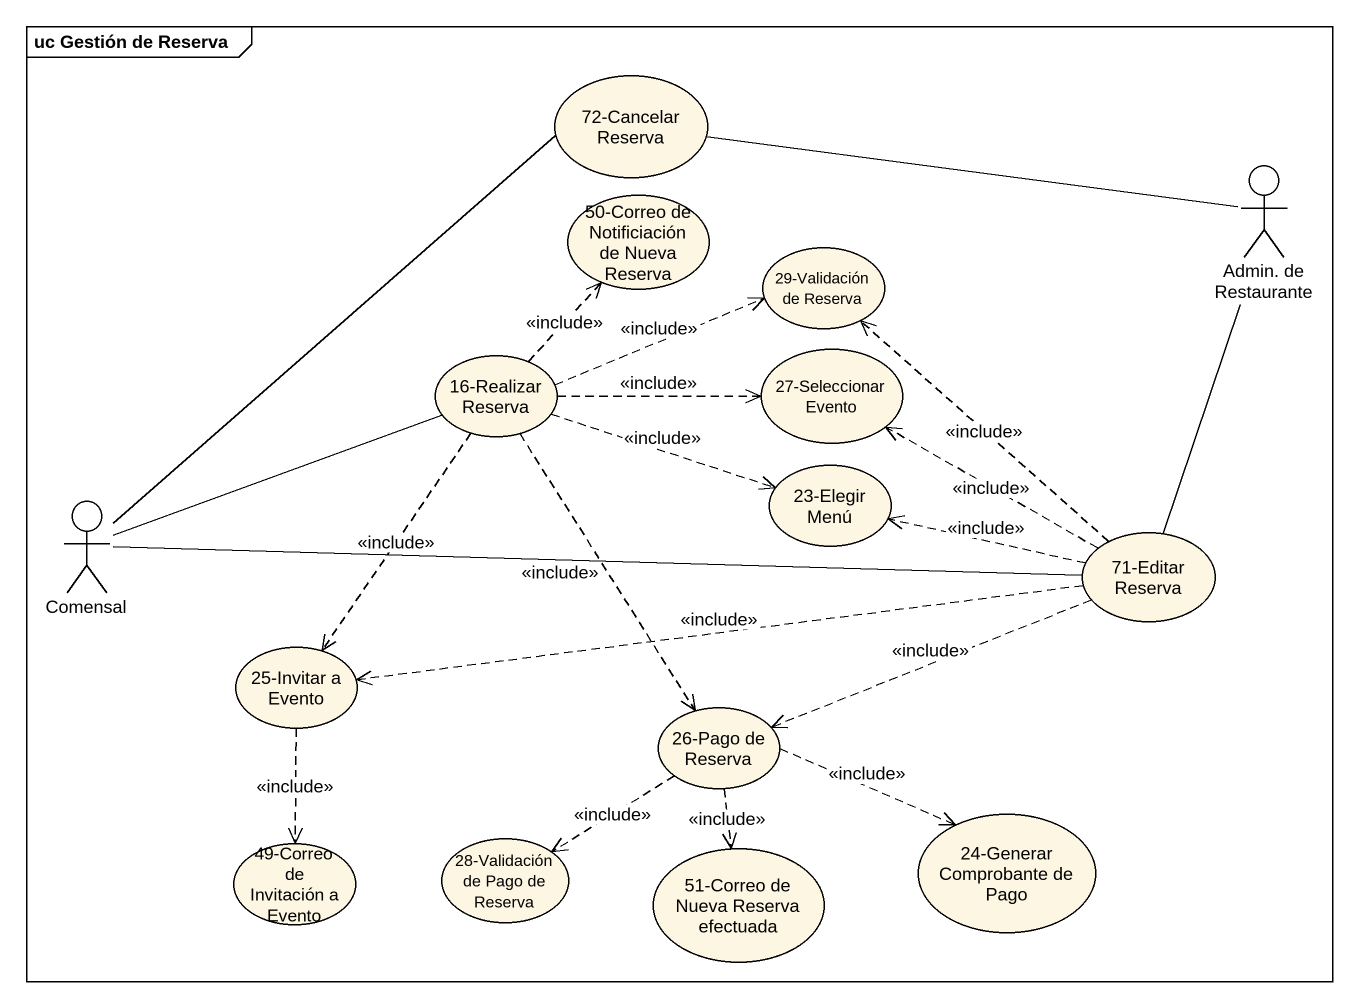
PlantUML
@startuml
mainframe uc Gestión de Reserva
usecase "72-Cancelar Reserva" as u72_Cancelar_Reserva
actor "Admin. de Restaurante" as Admin_de_Restaurante
usecase "50-Correo de Notificiación de Nueva Reserva" as u50_Correo_de_Notificiación
usecase "29-Validación de Reserva" as u29_Validación_de_Reserva
usecase "16-Realizar Reserva" as u16_Realizar_Reserva
usecase "27-Seleccionar Evento" as u27_Seleccionar_Evento
usecase "23-Elegir Menú" as u23_Elegir_Menú
actor Comensal
usecase "71-Editar Reserva" as u71_Editar_Reserva
usecase "25-Invitar a Evento" as u25_Invitar_a_Evento
usecase "26-Pago de Reserva" as u26_Pago_de_Reserva
usecase "28-Validación de Pago de Reserva" as u28_Validación_de_Pago_de
usecase "24-Generar Comprobante de Pago" as u24_Generar_Comprobante_de
usecase "49-Correo de Invitación a Evento" as u49_Correo_de_Invitación_a
usecase "51-Correo de Nueva Reserva efectuada" as u51_Correo_de_Nueva_Reserva
Admin_de_Restaurante -left- u72_Cancelar_Reserva
Admin_de_Restaurante -- u71_Editar_Reserva
u16_Realizar_Reserva .up.> u50_Correo_de_Notificiación : <<include>>
u16_Realizar_Reserva .right.> u29_Validación_de_Reserva : <<include>>
u16_Realizar_Reserva .right.> u27_Seleccionar_Evento : <<include>>
u16_Realizar_Reserva .right.> u23_Elegir_Menú : <<include>>
u16_Realizar_Reserva ..> u25_Invitar_a_Evento : <<include>>
u16_Realizar_Reserva ..> u26_Pago_de_Reserva : <<include>>
Comensal -up- u72_Cancelar_Reserva
Comensal -right- u16_Realizar_Reserva
Comensal -right- u71_Editar_Reserva
u71_Editar_Reserva .up.> u29_Validación_de_Reserva : <<include>>
u71_Editar_Reserva .left.> u27_Seleccionar_Evento : <<include>>
u71_Editar_Reserva .left.> u23_Elegir_Menú : <<include>>
u71_Editar_Reserva .left.> u25_Invitar_a_Evento : <<include>>
u71_Editar_Reserva .left.> u26_Pago_de_Reserva : <<include>>
u25_Invitar_a_Evento ..> u49_Correo_de_Invitación_a : <<include>>
u26_Pago_de_Reserva ..> u28_Validación_de_Pago_de : <<include>>
u26_Pago_de_Reserva .right.> u24_Generar_Comprobante_de : <<include>>
u26_Pago_de_Reserva ..> u51_Correo_de_Nueva_Reserva : <<include>>
@enduml
